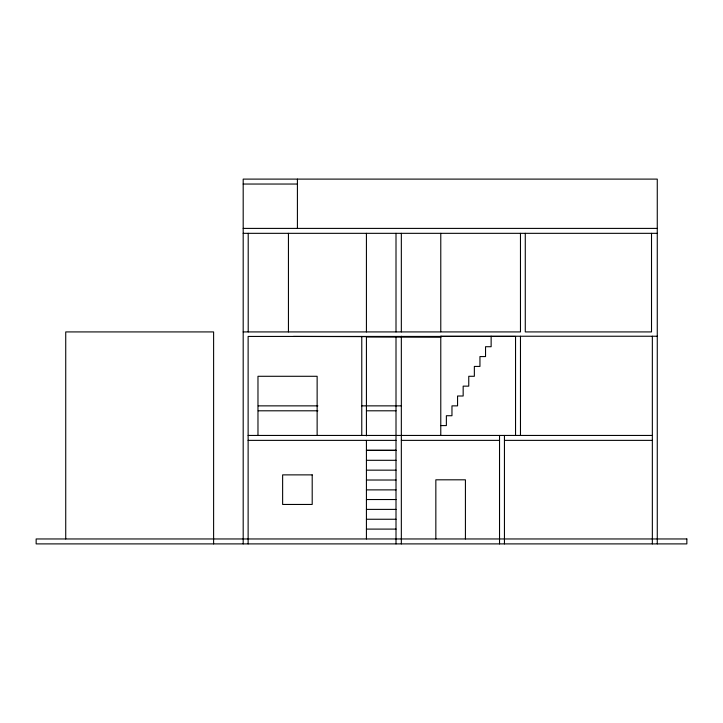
<?xml version="1.0" encoding="UTF-8"?>
<svg xmlns="http://www.w3.org/2000/svg" width="723" height="723" viewBox="0 0 723 723"><rect width="100%" height="100%" fill="white"/><g stroke="black" fill="none" stroke-linecap="round" stroke-linejoin="round"><path stroke-width="1.08" d="M243.19 184.04L297.415 184.04M243.19 228.405L657.27 228.405M243.19 233.33L657.27 233.33M243.19 331.92L520.47 331.92L520.47 233.33M657.27 336.24L440.777 336.24L440.777 435.445M440.985 336.24L440.985 336.855L366.425 336.846L366.425 435.87M440.985 336.855L293.375 336.439M258.247 405.865L317.885 405.865M361.771 405.865L401.337 405.865M258.247 410.8L317.885 410.8M366.425 410.8L396.005 410.8M440.777 425.585L446.371 425.585L446.371 415.725L451.965 415.725L451.965 405.865L457.56 405.865L457.56 396.005L463.163 396.005L463.163 386.145L468.757 386.145L468.757 376.285L474.351 376.285L474.351 366.425L479.945 366.425L479.945 356.575L485.54 356.575L485.54 346.715L491.134 346.715L491.134 336.24M248.125 435.445L652.345 435.445M248.125 440.37L396.005 440.37M401.337 440.37L499.53 440.37M504.446 440.37L652.345 440.37M366.425 450.23L396.005 450.23M366.425 450.438L396.005 450.438M366.425 460.298L396.005 460.298M366.425 470.158L396.005 470.158M366.425 480.018L396.005 480.018M366.425 489.878L396.005 489.878M366.425 499.53L396.005 499.53M366.425 509.39L396.005 509.39M366.425 519.25L396.005 519.25M366.425 529.1L396.005 529.1M657.27 543.895L657.27 179.105L243.19 179.105L243.19 543.895M652.345 336.24L652.345 543.895M651.513 233.33L651.513 331.92L525.278 331.92L525.278 233.33M520.47 336.24L520.47 435.445M515.544 435.445L515.544 336.439L248.125 336.439L248.125 543.895M504.446 435.445L504.446 543.895M499.53 435.445L499.53 543.895M465.422 538.96L465.422 479.81L435.842 479.81L435.842 538.96M440.777 233.33L440.777 331.758M401.337 233.33L401.337 331.92M401.337 336.24L401.337 543.895M396.005 233.33L396.005 331.92M396.005 336.846L396.005 543.895M366.425 233.33L366.425 331.92M366.425 440.37L366.425 538.96M361.771 336.439L361.771 435.445M317.135 435.445L317.135 376.285L257.975 376.285L257.975 435.445M297.415 179.105L297.415 228.405M288.441 233.33L288.441 331.92M248.206 233.33L248.206 331.92M213.61 543.895L213.61 331.92L65.73 331.92L65.73 538.96M312.2 474.875L282.63 474.875L282.63 504.455L312.2 504.455L312.2 474.875M686.85 538.96L36.15 538.96L36.15 543.895L686.85 543.895L686.85 538.96"/></g></svg>
